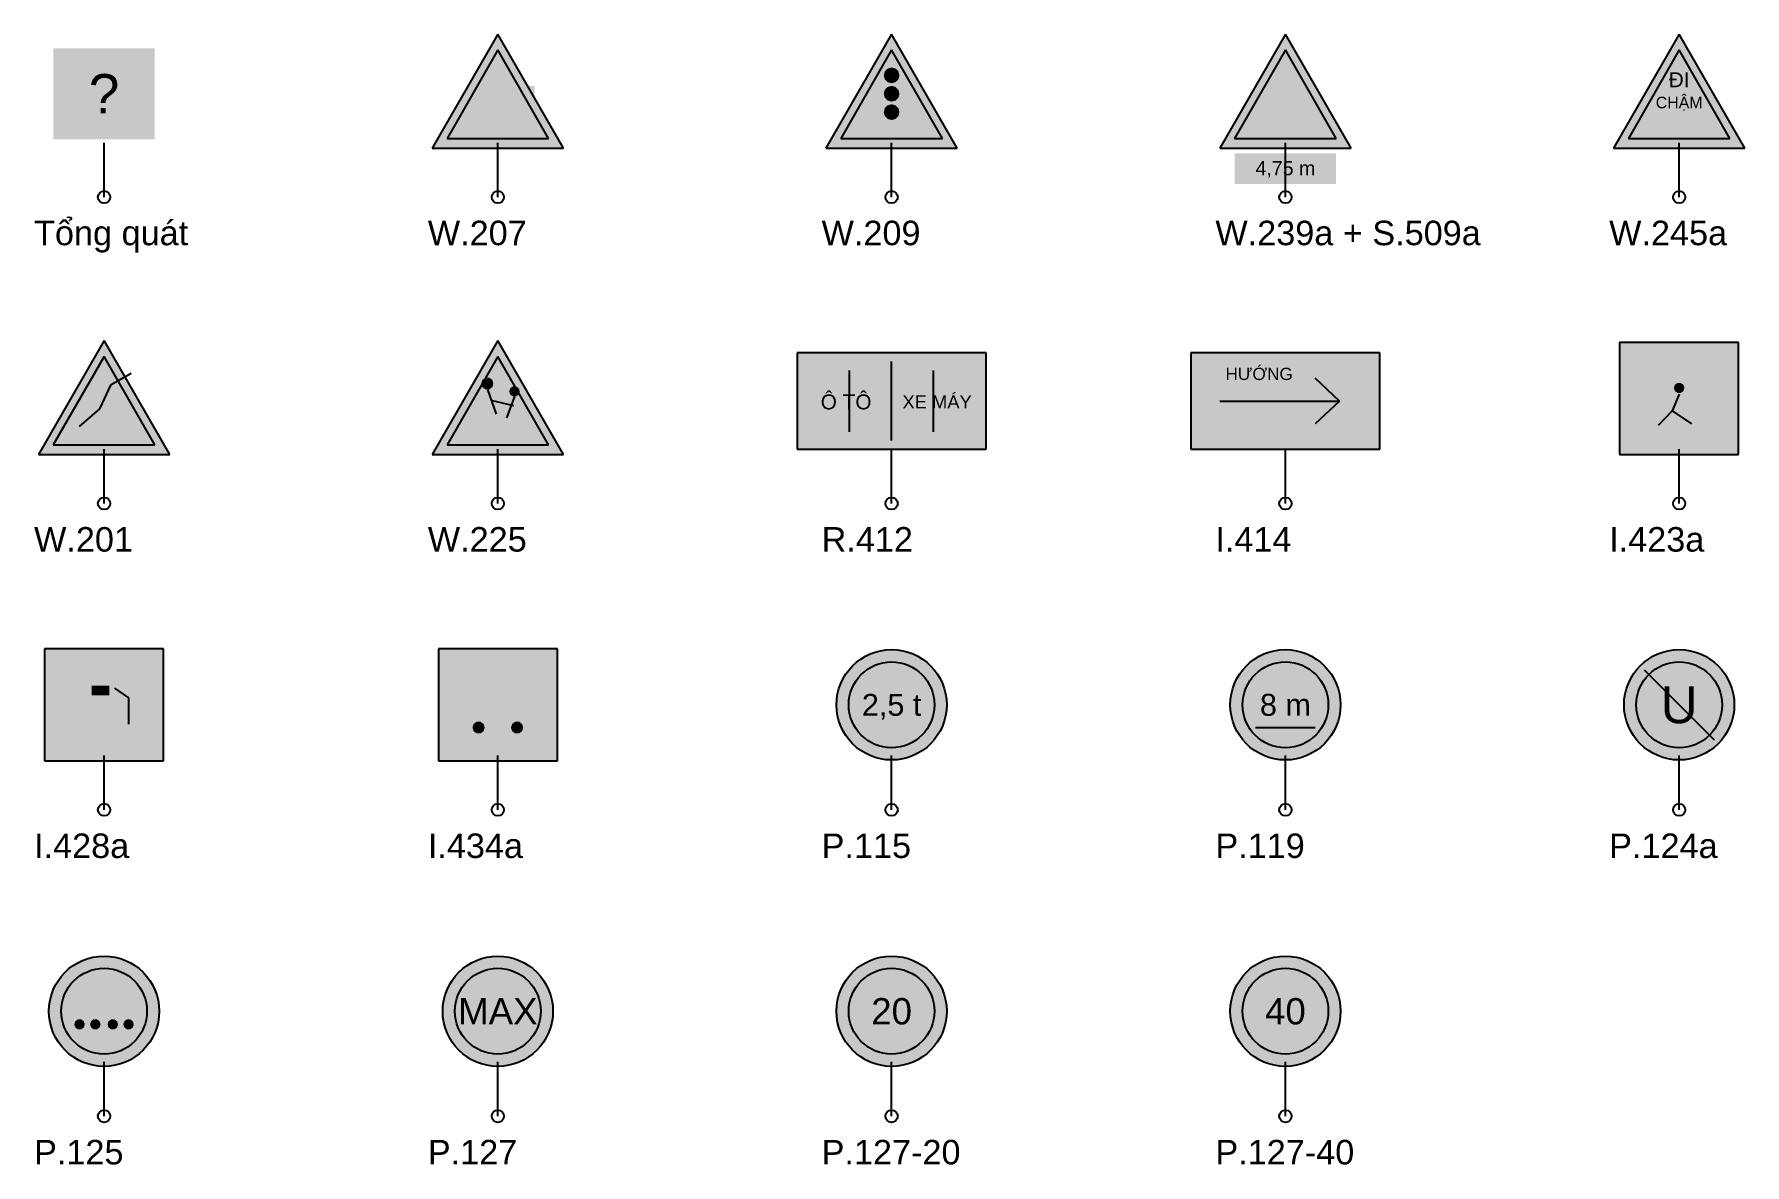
# Model space of a CAD drawing. Header units: millimetres. Extents: x -0.8 to 18.8, y -0.6 to 12.4.
import ezdxf
from ezdxf.enums import TextEntityAlignment as Align

# ---------------------------------------------------------------- set-up
doc = ezdxf.new("R2010")
doc.units = ezdxf.units.MM
doc.styles.get("Standard").update_dxf_attribs({"font": 'arial.ttf'})

# ---------------------------------------------------------------- blocks, each defined once
blk = doc.blocks.new('BHT_KH_BIEN_BAO_V044')
at = {"color": 7}
blk.add_line((0, 0), (0, 0.62), dxfattribs=at)
at = {"color": 0}
blk.add_circle((0, 0), 0.07, dxfattribs=at)
at = {"color": 8}
blk.add_solid([(-0.58, 0.66), (0.58, 0.66), (-0.58, 1.7), (0.58, 1.7)], dxfattribs=at)
at = {"color": 7}
blk.add_text('?', height=0.45, dxfattribs=at).set_placement((0, 1.18), align=Align.MIDDLE_CENTER)
blk = doc.blocks.new('BHT_KH_BB_W207_V044')
at = {"color": 1}
for p, q in [((0, 1.86), (-0.75, 0.56)), ((0.75, 0.56), (0, 1.86)), ((0, 1.68), (-0.58, 0.67)), ((0.58, 0.67), (0, 1.68)), ((-0.58, 0.67), (0.58, 0.67)), ((-0.75, 0.56), (0.75, 0.56))]:
    blk.add_line(p, q, dxfattribs=at)
at = {"color": 7}
blk.add_line((0, 0), (0, 0.62), dxfattribs=at)
at = {"color": 0}
blk.add_circle((0, 0), 0.07, dxfattribs=at)
at = {"color": 1}
blk.add_solid([(0, 1.86), (-0.75, 0.56), (0.75, 0.56)], dxfattribs=at)
at = {"color": 2}
blk.add_solid([(0, 1.68), (-0.58, 0.67), (0.58, 0.67)], dxfattribs=at)
at = {"color": 250}
for points in [[(-0.07, 0.82), (0.07, 0.82), (-0.07, 1.48), (0.07, 1.48)], [(0.04, 1.13), (0.42, 1.13), (0.04, 1.27), (0.42, 1.27)]]:
    blk.add_solid(points, dxfattribs=at)
blk = doc.blocks.new('BHT_KH_BB_W209_V044')
at = {"color": 1}
for p, q in [((0, 1.86), (-0.75, 0.56)), ((0.75, 0.56), (0, 1.86)), ((0, 1.68), (-0.58, 0.67)), ((0.58, 0.67), (0, 1.68)), ((-0.58, 0.67), (0.58, 0.67)), ((-0.75, 0.56), (0.75, 0.56))]:
    blk.add_line(p, q, dxfattribs=at)
at = {"color": 7}
blk.add_line((0, 0), (0, 0.62), dxfattribs=at)
at = {"color": 0}
blk.add_circle((0, 0), 0.07, dxfattribs=at)
at = {"color": 1}
for points in [[(0, 1.86), (-0.75, 0.56), (0.75, 0.56)], [(0, 1.39), (-0.078, 1.435), (-0.09, 1.39)], [(0, 1.39), (-0.09, 1.39), (-0.078, 1.345)], [(0, 1.39), (-0.045, 1.468), (-0.078, 1.435)], [(0, 1.39), (-0.078, 1.345), (-0.045, 1.312)], [(0, 1.39), (0, 1.48), (-0.045, 1.468)], [(0, 1.39), (-0.045, 1.312), (0, 1.3)], [(0, 1.39), (0.045, 1.468), (0, 1.48)], [(0, 1.39), (0.078, 1.435), (0.045, 1.468)], [(0, 1.39), (0.09, 1.39), (0.078, 1.435)], [(0, 1.39), (0, 1.3), (0.045, 1.312)], [(0, 1.39), (0.045, 1.312), (0.078, 1.345)], [(0, 1.39), (0.078, 1.345), (0.09, 1.39)]]:
    blk.add_solid(points, dxfattribs=at)
at = {"color": 2}
for points in [[(0, 1.68), (-0.58, 0.67), (0.58, 0.67)], [(0, 1.18), (-0.078, 1.225), (-0.09, 1.18)], [(0, 1.18), (-0.09, 1.18), (-0.078, 1.135)], [(0, 1.18), (-0.045, 1.258), (-0.078, 1.225)], [(0, 1.18), (-0.078, 1.135), (-0.045, 1.102)], [(0, 1.18), (0, 1.27), (-0.045, 1.258)], [(0, 1.18), (-0.045, 1.102), (0, 1.09)], [(0, 1.18), (0.045, 1.258), (0, 1.27)], [(0, 1.18), (0.078, 1.225), (0.045, 1.258)], [(0, 1.18), (0.09, 1.18), (0.078, 1.225)], [(0, 1.18), (0, 1.09), (0.045, 1.102)], [(0, 1.18), (0.045, 1.102), (0.078, 1.135)], [(0, 1.18), (0.078, 1.135), (0.09, 1.18)]]:
    blk.add_solid(points, dxfattribs=at)
at = {"color": 250}
blk.add_solid([(-0.18, 0.83), (0.18, 0.83), (-0.18, 1.52), (0.18, 1.52)], dxfattribs=at)
at = {"color": 3}
for points in [[(0, 0.97), (-0.078, 1.015), (-0.09, 0.97)], [(0, 0.97), (-0.045, 1.048), (-0.078, 1.015)], [(0, 0.97), (0, 1.06), (-0.045, 1.048)], [(0, 0.97), (0.045, 1.048), (0, 1.06)], [(0, 0.97), (0.078, 1.015), (0.045, 1.048)], [(0, 0.97), (0.09, 0.97), (0.078, 1.015)], [(0, 0.97), (-0.09, 0.97), (-0.078, 0.925)], [(0, 0.97), (-0.078, 0.925), (-0.045, 0.892)], [(0, 0.97), (-0.045, 0.892), (0, 0.88)], [(0, 0.97), (0, 0.88), (0.045, 0.892)], [(0, 0.97), (0.045, 0.892), (0.078, 0.925)], [(0, 0.97), (0.078, 0.925), (0.09, 0.97)]]:
    blk.add_solid(points, dxfattribs=at)
blk = doc.blocks.new('BHT_KH_BB_W239A_V044')
at = {"color": 1}
for p, q in [((0, 1.86), (-0.75, 0.56)), ((0.75, 0.56), (0, 1.86)), ((0, 1.68), (-0.58, 0.67)), ((0.58, 0.67), (0, 1.68)), ((-0.58, 0.67), (0.58, 0.67)), ((-0.75, 0.56), (0.75, 0.56))]:
    blk.add_line(p, q, dxfattribs=at)
at = {"color": 7}
blk.add_line((0, 0), (0, 0.62), dxfattribs=at)
at = {"color": 0}
blk.add_circle((0, 0), 0.07, dxfattribs=at)
at = {"color": 1}
blk.add_solid([(0, 1.86), (-0.75, 0.56), (0.75, 0.56)], dxfattribs=at)
at = {"color": 2}
blk.add_solid([(0, 1.68), (-0.58, 0.67), (0.58, 0.67)], dxfattribs=at)
at = {"color": 250}
for points in [[(-0.08, 1.53), (0.18, 1.53), (-0.02, 1.17), (0.08, 1.2)], [(-0.02, 1.23), (0.16, 1.23), (-0.2, 0.84), (-0.07, 1.16)]]:
    blk.add_solid(points, dxfattribs=at)
at = {"color": 5}
blk.add_solid([(-0.58, 0.15), (0.58, 0.15), (-0.58, 0.5), (0.58, 0.5)], dxfattribs=at)
at = {"color": 7}
blk.add_text('4,75 m', height=0.16, dxfattribs=at).set_placement((0, 0.33), align=Align.MIDDLE_CENTER)
blk = doc.blocks.new('BHT_KH_BB_W245A_V044')
at = {"color": 1}
for p, q in [((0, 1.86), (-0.75, 0.56)), ((0.75, 0.56), (0, 1.86)), ((0, 1.68), (-0.58, 0.67)), ((0.58, 0.67), (0, 1.68)), ((-0.58, 0.67), (0.58, 0.67)), ((-0.75, 0.56), (0.75, 0.56))]:
    blk.add_line(p, q, dxfattribs=at)
at = {"color": 7}
blk.add_line((0, 0), (0, 0.62), dxfattribs=at)
at = {"color": 0}
blk.add_circle((0, 0), 0.07, dxfattribs=at)
at = {"color": 1}
blk.add_solid([(0, 1.86), (-0.75, 0.56), (0.75, 0.56)], dxfattribs=at)
at = {"color": 2}
blk.add_solid([(0, 1.68), (-0.58, 0.67), (0.58, 0.67)], dxfattribs=at)
at = {"color": 250}
for s, height, p in [('ĐI', 0.17, (0, 1.34)), ('CHẬM', 0.13, (0, 1.08))]:
    blk.add_text(s, height=height, dxfattribs=at).set_placement(p, align=Align.MIDDLE_CENTER)
blk = doc.blocks.new('BHT_KH_BB_W201_V044')
at = {"color": 1}
for p, q in [((0, 1.86), (-0.75, 0.56)), ((0.75, 0.56), (0, 1.86)), ((0, 1.68), (-0.58, 0.67)), ((0.58, 0.67), (0, 1.68)), ((-0.58, 0.67), (0.58, 0.67)), ((-0.75, 0.56), (0.75, 0.56))]:
    blk.add_line(p, q, dxfattribs=at)
at = {"color": 250}
for p, q in [((0.08, 1.36), (0.31, 1.49)), ((-0.05, 1.08), (0.08, 1.36)), ((-0.28, 0.88), (-0.05, 1.08))]:
    blk.add_line(p, q, dxfattribs=at)
at = {"color": 7}
blk.add_line((0, 0), (0, 0.62), dxfattribs=at)
at = {"color": 0}
blk.add_circle((0, 0), 0.07, dxfattribs=at)
at = {"color": 1}
blk.add_solid([(0, 1.86), (-0.75, 0.56), (0.75, 0.56)], dxfattribs=at)
at = {"color": 2}
blk.add_solid([(0, 1.68), (-0.58, 0.67), (0.58, 0.67)], dxfattribs=at)
blk = doc.blocks.new('BHT_KH_BB_W225_V044')
at = {"color": 1}
for p, q in [((0, 1.86), (-0.75, 0.56)), ((0.75, 0.56), (0, 1.86)), ((0, 1.68), (-0.58, 0.67)), ((0.58, 0.67), (0, 1.68)), ((-0.58, 0.67), (0.58, 0.67)), ((-0.75, 0.56), (0.75, 0.56))]:
    blk.add_line(p, q, dxfattribs=at)
at = {"color": 250}
for p, q in [((-0.12, 1.3), (-0.02, 1.02)), ((-0.08, 1.18), (0.18, 1.12)), ((0.19, 1.22), (0.1, 0.98))]:
    blk.add_line(p, q, dxfattribs=at)
at = {"color": 7}
blk.add_line((0, 0), (0, 0.62), dxfattribs=at)
at = {"color": 0}
blk.add_circle((0, 0), 0.07, dxfattribs=at)
at = {"color": 1}
blk.add_solid([(0, 1.86), (-0.75, 0.56), (0.75, 0.56)], dxfattribs=at)
at = {"color": 2}
blk.add_solid([(0, 1.68), (-0.58, 0.67), (0.58, 0.67)], dxfattribs=at)
at = {"color": 250}
for points in [[(-0.12, 1.37), (-0.177, 1.411), (-0.19, 1.37)], [(-0.12, 1.37), (-0.19, 1.37), (-0.177, 1.329)], [(-0.12, 1.37), (-0.142, 1.437), (-0.177, 1.411)], [(-0.12, 1.37), (-0.177, 1.329), (-0.142, 1.303)], [(-0.12, 1.37), (-0.098, 1.437), (-0.142, 1.437)], [(-0.12, 1.37), (-0.142, 1.303), (-0.098, 1.303)], [(-0.12, 1.37), (-0.063, 1.411), (-0.098, 1.437)], [(-0.12, 1.37), (-0.05, 1.37), (-0.063, 1.411)], [(-0.12, 1.37), (-0.098, 1.303), (-0.063, 1.329)], [(-0.12, 1.37), (-0.063, 1.329), (-0.05, 1.37)], [(0.19, 1.28), (0.141, 1.315), (0.13, 1.28)], [(0.19, 1.28), (0.13, 1.28), (0.141, 1.245)], [(0.19, 1.28), (0.171, 1.337), (0.141, 1.315)], [(0.19, 1.28), (0.141, 1.245), (0.171, 1.223)], [(0.19, 1.28), (0.209, 1.337), (0.171, 1.337)], [(0.19, 1.28), (0.171, 1.223), (0.209, 1.223)], [(0.19, 1.28), (0.239, 1.315), (0.209, 1.337)], [(0.19, 1.28), (0.25, 1.28), (0.239, 1.315)], [(0.19, 1.28), (0.209, 1.223), (0.239, 1.245)], [(0.19, 1.28), (0.239, 1.245), (0.25, 1.28)]]:
    blk.add_solid(points, dxfattribs=at)
blk = doc.blocks.new('BHT_KH_BB_R412_V044')
at = {"color": 7}
for p, q in [((1.08, 1.72), (-1.08, 1.72)), ((-1.08, 1.72), (-1.08, 0.62)), ((0, 0.72), (0, 1.62)), ((1.08, 0.62), (1.08, 1.72)), ((-0.48, 0.82), (-0.48, 1.52)), ((0.48, 0.82), (0.48, 1.52)), ((-1.08, 0.62), (1.08, 0.62)), ((0, 0), (0, 0.62))]:
    blk.add_line(p, q, dxfattribs=at)
at = {"color": 0}
blk.add_circle((0, 0), 0.07, dxfattribs=at)
at = {"color": 5}
blk.add_solid([(-1.08, 0.62), (1.08, 0.62), (-1.08, 1.72), (1.08, 1.72)], dxfattribs=at)
at = {"color": 7}
for s, height, p in [('Ô TÔ', 0.17, (-0.52, 1.16)), ('XE MÁY', 0.15, (0.52, 1.16))]:
    blk.add_text(s, height=height, dxfattribs=at).set_placement(p, align=Align.MIDDLE_CENTER)
blk = doc.blocks.new('BHT_KH_BB_I414_V044')
at = {"color": 7}
for p, q in [((1.08, 1.72), (-1.08, 1.72)), ((-1.08, 1.72), (-1.08, 0.62)), ((1.08, 0.62), (1.08, 1.72)), ((0.62, 1.17), (0.34, 1.43)), ((-0.75, 1.17), (0.62, 1.17)), ((0.62, 1.17), (0.34, 0.91)), ((-1.08, 0.62), (1.08, 0.62)), ((0, 0), (0, 0.62))]:
    blk.add_line(p, q, dxfattribs=at)
at = {"color": 0}
blk.add_circle((0, 0), 0.07, dxfattribs=at)
at = {"color": 5}
blk.add_solid([(-1.08, 0.62), (1.08, 0.62), (-1.08, 1.72), (1.08, 1.72)], dxfattribs=at)
at = {"color": 7}
blk.add_text('HƯỚNG', height=0.14, dxfattribs=at).set_placement((-0.3, 1.48), align=Align.MIDDLE_CENTER)
blk = doc.blocks.new('BHT_KH_BB_I423A_V044')
at = {"color": 5}
for p, q in [((0.68, 1.84), (-0.68, 1.84)), ((-0.68, 1.84), (-0.68, 0.56)), ((0.68, 0.56), (0.68, 1.84)), ((-0.68, 0.56), (0.68, 0.56))]:
    blk.add_line(p, q, dxfattribs=at)
at = {"color": 250}
for p, q in [((0, 1.25), (-0.08, 1.06)), ((-0.08, 1.06), (-0.24, 0.89)), ((-0.08, 1.06), (0.14, 0.91))]:
    blk.add_line(p, q, dxfattribs=at)
at = {"color": 7}
blk.add_line((0, 0), (0, 0.62), dxfattribs=at)
at = {"color": 0}
blk.add_circle((0, 0), 0.07, dxfattribs=at)
at = {"color": 5}
blk.add_solid([(-0.68, 0.56), (0.68, 0.56), (-0.68, 1.84), (0.68, 1.84)], dxfattribs=at)
at = {"color": 7}
for points in [[(-0.51, 0.72), (0.51, 0.72), (-0.51, 1.68), (0.51, 1.68)], [(0, 1.58), (-0.4, 0.8), (0.4, 0.8)]]:
    blk.add_solid(points, dxfattribs=at)
at = {"color": 250}
for points in [[(0, 1.32), (-0.019, 1.377), (-0.049, 1.355)], [(0, 1.32), (0.019, 1.377), (-0.019, 1.377)], [(0, 1.32), (0.049, 1.355), (0.019, 1.377)], [(0, 1.32), (-0.049, 1.355), (-0.06, 1.32)], [(0, 1.32), (-0.06, 1.32), (-0.049, 1.285)], [(0, 1.32), (-0.049, 1.285), (-0.019, 1.263)], [(0, 1.32), (-0.019, 1.263), (0.019, 1.263)], [(0, 1.32), (0.06, 1.32), (0.049, 1.355)], [(0, 1.32), (0.019, 1.263), (0.049, 1.285)], [(0, 1.32), (0.049, 1.285), (0.06, 1.32)]]:
    blk.add_solid(points, dxfattribs=at)
blk = doc.blocks.new('BHT_KH_BB_I428A_V044')
at = {"color": 5}
for p, q in [((0.68, 1.84), (-0.68, 1.84)), ((-0.68, 1.84), (-0.68, 0.56)), ((0.68, 0.56), (0.68, 1.84)), ((-0.68, 0.56), (0.68, 0.56))]:
    blk.add_line(p, q, dxfattribs=at)
at = {"color": 250}
for p, q in [((0.12, 1.39), (0.28, 1.28)), ((0.28, 1.28), (0.28, 0.98))]:
    blk.add_line(p, q, dxfattribs=at)
at = {"color": 7}
blk.add_line((0, 0), (0, 0.62), dxfattribs=at)
at = {"color": 0}
blk.add_circle((0, 0), 0.07, dxfattribs=at)
at = {"color": 5}
blk.add_solid([(-0.68, 0.56), (0.68, 0.56), (-0.68, 1.84), (0.68, 1.84)], dxfattribs=at)
at = {"color": 7}
for points in [[(-0.51, 0.72), (0.51, 0.72), (-0.51, 1.68), (0.51, 1.68)], [(-0.14, 1.31), (0.06, 1.31), (-0.14, 1.42), (0.06, 1.42)]]:
    blk.add_solid(points, dxfattribs=at)
at = {"color": 250}
blk.add_solid([(-0.2, 0.88), (0.12, 0.88), (-0.2, 1.48), (0.12, 1.48)], dxfattribs=at)
blk = doc.blocks.new('BHT_KH_BB_I434A_V044')
at = {"color": 5}
for p, q in [((0.68, 1.84), (-0.68, 1.84)), ((-0.68, 1.84), (-0.68, 0.56)), ((0.68, 0.56), (0.68, 1.84)), ((-0.68, 0.56), (0.68, 0.56))]:
    blk.add_line(p, q, dxfattribs=at)
at = {"color": 7}
blk.add_line((0, 0), (0, 0.62), dxfattribs=at)
at = {"color": 0}
blk.add_circle((0, 0), 0.07, dxfattribs=at)
at = {"color": 5}
blk.add_solid([(-0.68, 0.56), (0.68, 0.56), (-0.68, 1.84), (0.68, 1.84)], dxfattribs=at)
at = {"color": 7}
for points in [[(-0.51, 0.72), (0.51, 0.72), (-0.51, 1.68), (0.51, 1.68)], [(-0.27, 1.23), (0.27, 1.23), (-0.27, 1.36), (0.27, 1.36)]]:
    blk.add_solid(points, dxfattribs=at)
at = {"color": 250}
for points in [[(-0.35, 0.97), (0.35, 0.97), (-0.35, 1.43), (0.35, 1.43)], [(-0.22, 0.94), (-0.277, 0.981), (-0.29, 0.94)], [(-0.22, 0.94), (-0.242, 1.007), (-0.277, 0.981)], [(-0.22, 0.94), (-0.198, 1.007), (-0.242, 1.007)], [(-0.22, 0.94), (-0.163, 0.981), (-0.198, 1.007)], [(-0.22, 0.94), (-0.15, 0.94), (-0.163, 0.981)], [(0.22, 0.94), (0.163, 0.981), (0.15, 0.94)], [(0.22, 0.94), (0.198, 1.007), (0.163, 0.981)], [(0.22, 0.94), (0.242, 1.007), (0.198, 1.007)], [(0.22, 0.94), (0.277, 0.981), (0.242, 1.007)], [(0.22, 0.94), (0.29, 0.94), (0.277, 0.981)], [(-0.22, 0.94), (-0.29, 0.94), (-0.277, 0.899)], [(-0.22, 0.94), (-0.277, 0.899), (-0.242, 0.873)], [(-0.22, 0.94), (-0.242, 0.873), (-0.198, 0.873)], [(-0.22, 0.94), (-0.198, 0.873), (-0.163, 0.899)], [(-0.22, 0.94), (-0.163, 0.899), (-0.15, 0.94)], [(0.22, 0.94), (0.15, 0.94), (0.163, 0.899)], [(0.22, 0.94), (0.163, 0.899), (0.198, 0.873)], [(0.22, 0.94), (0.198, 0.873), (0.242, 0.873)], [(0.22, 0.94), (0.242, 0.873), (0.277, 0.899)], [(0.22, 0.94), (0.277, 0.899), (0.29, 0.94)]]:
    blk.add_solid(points, dxfattribs=at)
blk = doc.blocks.new('BHT_KH_BB_P115_V044')
at = {"color": 7}
blk.add_line((0, 0), (0, 0.62), dxfattribs=at)
at = {"color": 0}
for centre, radius in [((0, 1.2), 0.63), ((0, 1.2), 0.49), ((0, 0), 0.07)]:
    blk.add_circle(centre, radius, dxfattribs=at)
at = {"color": 1}
for points in [[(0, 1.2), (-0.163, 1.809), (-0.315, 1.746)], [(0, 1.2), (0, 1.83), (-0.163, 1.809)], [(0, 1.2), (0.163, 1.809), (0, 1.83)], [(0, 1.2), (0.315, 1.746), (0.163, 1.809)], [(0, 1.2), (-0.445, 1.645), (-0.546, 1.515)], [(0, 1.2), (-0.315, 1.746), (-0.445, 1.645)], [(0, 1.2), (0.445, 1.645), (0.315, 1.746)], [(0, 1.2), (0.546, 1.515), (0.445, 1.645)], [(0, 1.2), (-0.546, 1.515), (-0.609, 1.363)], [(0, 1.2), (0.609, 1.363), (0.546, 1.515)], [(0, 1.2), (-0.609, 1.363), (-0.63, 1.2)], [(0, 1.2), (-0.63, 1.2), (-0.609, 1.037)], [(0, 1.2), (-0.609, 1.037), (-0.546, 0.885)], [(0, 1.2), (-0.546, 0.885), (-0.445, 0.755)], [(0, 1.2), (-0.445, 0.755), (-0.315, 0.654)], [(0, 1.2), (-0.315, 0.654), (-0.163, 0.591)], [(0, 1.2), (-0.163, 0.591), (0, 0.57)], [(0, 1.2), (0.63, 1.2), (0.609, 1.363)], [(0, 1.2), (0, 0.57), (0.163, 0.591)], [(0, 1.2), (0.163, 0.591), (0.315, 0.654)], [(0, 1.2), (0.315, 0.654), (0.445, 0.755)], [(0, 1.2), (0.445, 0.755), (0.546, 0.885)], [(0, 1.2), (0.546, 0.885), (0.609, 1.037)], [(0, 1.2), (0.609, 1.037), (0.63, 1.2)]]:
    blk.add_solid(points, dxfattribs=at)
at = {"color": 7}
for points in [[(0, 1.2), (-0.245, 1.624), (-0.346, 1.546)], [(0, 1.2), (-0.127, 1.673), (-0.245, 1.624)], [(0, 1.2), (0, 1.69), (-0.127, 1.673)], [(0, 1.2), (0.127, 1.673), (0, 1.69)], [(0, 1.2), (0.245, 1.624), (0.127, 1.673)], [(0, 1.2), (0.346, 1.546), (0.245, 1.624)], [(0, 1.2), (-0.424, 1.445), (-0.473, 1.327)], [(0, 1.2), (-0.346, 1.546), (-0.424, 1.445)], [(0, 1.2), (0.424, 1.445), (0.346, 1.546)], [(0, 1.2), (0.473, 1.327), (0.424, 1.445)], [(0, 1.2), (-0.473, 1.327), (-0.49, 1.2)], [(0, 1.2), (-0.49, 1.2), (-0.473, 1.073)], [(0, 1.2), (-0.473, 1.073), (-0.424, 0.955)], [(0, 1.2), (-0.424, 0.955), (-0.346, 0.854)], [(0, 1.2), (-0.346, 0.854), (-0.245, 0.776)], [(0, 1.2), (-0.245, 0.776), (-0.127, 0.727)], [(0, 1.2), (-0.127, 0.727), (0, 0.71)], [(0, 1.2), (0.49, 1.2), (0.473, 1.327)], [(0, 1.2), (0, 0.71), (0.127, 0.727)], [(0, 1.2), (0.127, 0.727), (0.245, 0.776)], [(0, 1.2), (0.245, 0.776), (0.346, 0.854)], [(0, 1.2), (0.346, 0.854), (0.424, 0.955)], [(0, 1.2), (0.424, 0.955), (0.473, 1.073)], [(0, 1.2), (0.473, 1.073), (0.49, 1.2)]]:
    blk.add_solid(points, dxfattribs=at)
at = {"color": 250}
blk.add_text('2,5 t', height=0.25, dxfattribs=at).set_placement((0, 1.2), align=Align.MIDDLE_CENTER)
blk = doc.blocks.new('BHT_KH_BB_P119_V044')
at = {"color": 250}
blk.add_line((-0.34, 0.94), (0.34, 0.94), dxfattribs=at)
at = {"color": 7}
blk.add_line((0, 0), (0, 0.62), dxfattribs=at)
at = {"color": 0}
for centre, radius in [((0, 1.2), 0.63), ((0, 1.2), 0.49), ((0, 0), 0.07)]:
    blk.add_circle(centre, radius, dxfattribs=at)
at = {"color": 1}
for points in [[(0, 1.2), (-0.163, 1.809), (-0.315, 1.746)], [(0, 1.2), (0, 1.83), (-0.163, 1.809)], [(0, 1.2), (0.163, 1.809), (0, 1.83)], [(0, 1.2), (0.315, 1.746), (0.163, 1.809)], [(0, 1.2), (-0.445, 1.645), (-0.546, 1.515)], [(0, 1.2), (-0.315, 1.746), (-0.445, 1.645)], [(0, 1.2), (0.445, 1.645), (0.315, 1.746)], [(0, 1.2), (0.546, 1.515), (0.445, 1.645)], [(0, 1.2), (-0.546, 1.515), (-0.609, 1.363)], [(0, 1.2), (0.609, 1.363), (0.546, 1.515)], [(0, 1.2), (-0.609, 1.363), (-0.63, 1.2)], [(0, 1.2), (-0.63, 1.2), (-0.609, 1.037)], [(0, 1.2), (-0.609, 1.037), (-0.546, 0.885)], [(0, 1.2), (-0.546, 0.885), (-0.445, 0.755)], [(0, 1.2), (-0.445, 0.755), (-0.315, 0.654)], [(0, 1.2), (-0.315, 0.654), (-0.163, 0.591)], [(0, 1.2), (-0.163, 0.591), (0, 0.57)], [(0, 1.2), (0.63, 1.2), (0.609, 1.363)], [(0, 1.2), (0, 0.57), (0.163, 0.591)], [(0, 1.2), (0.163, 0.591), (0.315, 0.654)], [(0, 1.2), (0.315, 0.654), (0.445, 0.755)], [(0, 1.2), (0.445, 0.755), (0.546, 0.885)], [(0, 1.2), (0.546, 0.885), (0.609, 1.037)], [(0, 1.2), (0.609, 1.037), (0.63, 1.2)]]:
    blk.add_solid(points, dxfattribs=at)
at = {"color": 7}
for points in [[(0, 1.2), (-0.245, 1.624), (-0.346, 1.546)], [(0, 1.2), (-0.127, 1.673), (-0.245, 1.624)], [(0, 1.2), (0, 1.69), (-0.127, 1.673)], [(0, 1.2), (0.127, 1.673), (0, 1.69)], [(0, 1.2), (0.245, 1.624), (0.127, 1.673)], [(0, 1.2), (0.346, 1.546), (0.245, 1.624)], [(0, 1.2), (-0.424, 1.445), (-0.473, 1.327)], [(0, 1.2), (-0.346, 1.546), (-0.424, 1.445)], [(0, 1.2), (0.424, 1.445), (0.346, 1.546)], [(0, 1.2), (0.473, 1.327), (0.424, 1.445)], [(0, 1.2), (-0.473, 1.327), (-0.49, 1.2)], [(0, 1.2), (-0.49, 1.2), (-0.473, 1.073)], [(0, 1.2), (-0.473, 1.073), (-0.424, 0.955)], [(0, 1.2), (-0.424, 0.955), (-0.346, 0.854)], [(0, 1.2), (-0.346, 0.854), (-0.245, 0.776)], [(0, 1.2), (-0.245, 0.776), (-0.127, 0.727)], [(0, 1.2), (-0.127, 0.727), (0, 0.71)], [(0, 1.2), (0.49, 1.2), (0.473, 1.327)], [(0, 1.2), (0, 0.71), (0.127, 0.727)], [(0, 1.2), (0.127, 0.727), (0.245, 0.776)], [(0, 1.2), (0.245, 0.776), (0.346, 0.854)], [(0, 1.2), (0.346, 0.854), (0.424, 0.955)], [(0, 1.2), (0.424, 0.955), (0.473, 1.073)], [(0, 1.2), (0.473, 1.073), (0.49, 1.2)]]:
    blk.add_solid(points, dxfattribs=at)
at = {"color": 250}
blk.add_text('8 m', height=0.25, dxfattribs=at).set_placement((0, 1.2), align=Align.MIDDLE_CENTER)
blk = doc.blocks.new('BHT_KH_BB_P124A_V044')
at = {"color": 1}
blk.add_line((-0.4, 1.6), (0.4, 0.8), dxfattribs=at)
at = {"color": 7}
blk.add_line((0, 0), (0, 0.62), dxfattribs=at)
at = {"color": 0}
for centre, radius in [((0, 1.2), 0.63), ((0, 1.2), 0.49), ((0, 0), 0.07)]:
    blk.add_circle(centre, radius, dxfattribs=at)
at = {"color": 1}
for points in [[(0, 1.2), (-0.163, 1.809), (-0.315, 1.746)], [(0, 1.2), (0, 1.83), (-0.163, 1.809)], [(0, 1.2), (0.163, 1.809), (0, 1.83)], [(0, 1.2), (0.315, 1.746), (0.163, 1.809)], [(0, 1.2), (-0.445, 1.645), (-0.546, 1.515)], [(0, 1.2), (-0.315, 1.746), (-0.445, 1.645)], [(0, 1.2), (0.445, 1.645), (0.315, 1.746)], [(0, 1.2), (0.546, 1.515), (0.445, 1.645)], [(0, 1.2), (-0.546, 1.515), (-0.609, 1.363)], [(0, 1.2), (0.609, 1.363), (0.546, 1.515)], [(0, 1.2), (-0.609, 1.363), (-0.63, 1.2)], [(0, 1.2), (-0.63, 1.2), (-0.609, 1.037)], [(0, 1.2), (-0.609, 1.037), (-0.546, 0.885)], [(0, 1.2), (-0.546, 0.885), (-0.445, 0.755)], [(0, 1.2), (-0.445, 0.755), (-0.315, 0.654)], [(0, 1.2), (-0.315, 0.654), (-0.163, 0.591)], [(0, 1.2), (-0.163, 0.591), (0, 0.57)], [(0, 1.2), (0.63, 1.2), (0.609, 1.363)], [(0, 1.2), (0, 0.57), (0.163, 0.591)], [(0, 1.2), (0.163, 0.591), (0.315, 0.654)], [(0, 1.2), (0.315, 0.654), (0.445, 0.755)], [(0, 1.2), (0.445, 0.755), (0.546, 0.885)], [(0, 1.2), (0.546, 0.885), (0.609, 1.037)], [(0, 1.2), (0.609, 1.037), (0.63, 1.2)]]:
    blk.add_solid(points, dxfattribs=at)
at = {"color": 7}
for points in [[(0, 1.2), (-0.245, 1.624), (-0.346, 1.546)], [(0, 1.2), (-0.127, 1.673), (-0.245, 1.624)], [(0, 1.2), (0, 1.69), (-0.127, 1.673)], [(0, 1.2), (0.127, 1.673), (0, 1.69)], [(0, 1.2), (0.245, 1.624), (0.127, 1.673)], [(0, 1.2), (0.346, 1.546), (0.245, 1.624)], [(0, 1.2), (-0.424, 1.445), (-0.473, 1.327)], [(0, 1.2), (-0.346, 1.546), (-0.424, 1.445)], [(0, 1.2), (0.424, 1.445), (0.346, 1.546)], [(0, 1.2), (0.473, 1.327), (0.424, 1.445)], [(0, 1.2), (-0.473, 1.327), (-0.49, 1.2)], [(0, 1.2), (-0.49, 1.2), (-0.473, 1.073)], [(0, 1.2), (-0.473, 1.073), (-0.424, 0.955)], [(0, 1.2), (-0.424, 0.955), (-0.346, 0.854)], [(0, 1.2), (-0.346, 0.854), (-0.245, 0.776)], [(0, 1.2), (-0.245, 0.776), (-0.127, 0.727)], [(0, 1.2), (-0.127, 0.727), (0, 0.71)], [(0, 1.2), (0.49, 1.2), (0.473, 1.327)], [(0, 1.2), (0, 0.71), (0.127, 0.727)], [(0, 1.2), (0.127, 0.727), (0.245, 0.776)], [(0, 1.2), (0.245, 0.776), (0.346, 0.854)], [(0, 1.2), (0.346, 0.854), (0.424, 0.955)], [(0, 1.2), (0.424, 0.955), (0.473, 1.073)], [(0, 1.2), (0.473, 1.073), (0.49, 1.2)]]:
    blk.add_solid(points, dxfattribs=at)
at = {"color": 250}
blk.add_text('U', height=0.42, dxfattribs=at).set_placement((0, 1.2), align=Align.MIDDLE_CENTER)
blk = doc.blocks.new('BHT_KH_BB_P125_V044')
at = {"color": 7}
blk.add_line((0, 0), (0, 0.62), dxfattribs=at)
at = {"color": 0}
for centre, radius in [((0, 1.2), 0.63), ((0, 1.2), 0.49), ((0, 0), 0.07)]:
    blk.add_circle(centre, radius, dxfattribs=at)
at = {"color": 1}
for points in [[(0, 1.2), (-0.163, 1.809), (-0.315, 1.746)], [(0, 1.2), (0, 1.83), (-0.163, 1.809)], [(0, 1.2), (0.163, 1.809), (0, 1.83)], [(0, 1.2), (0.315, 1.746), (0.163, 1.809)], [(0, 1.2), (-0.445, 1.645), (-0.546, 1.515)], [(0, 1.2), (-0.315, 1.746), (-0.445, 1.645)], [(0, 1.2), (0.445, 1.645), (0.315, 1.746)], [(0, 1.2), (0.546, 1.515), (0.445, 1.645)], [(0, 1.2), (-0.546, 1.515), (-0.609, 1.363)], [(0, 1.2), (0.609, 1.363), (0.546, 1.515)], [(0, 1.2), (-0.609, 1.363), (-0.63, 1.2)], [(0, 1.2), (-0.63, 1.2), (-0.609, 1.037)], [(0, 1.2), (-0.609, 1.037), (-0.546, 0.885)], [(0, 1.2), (-0.546, 0.885), (-0.445, 0.755)], [(0, 1.2), (-0.445, 0.755), (-0.315, 0.654)], [(0, 1.2), (-0.315, 0.654), (-0.163, 0.591)], [(0, 1.2), (-0.163, 0.591), (0, 0.57)], [(0, 1.2), (0.63, 1.2), (0.609, 1.363)], [(0, 1.2), (0, 0.57), (0.163, 0.591)], [(0, 1.2), (0.163, 0.591), (0.315, 0.654)], [(0, 1.2), (0.315, 0.654), (0.445, 0.755)], [(0, 1.2), (0.445, 0.755), (0.546, 0.885)], [(0, 1.2), (0.546, 0.885), (0.609, 1.037)], [(0, 1.2), (0.609, 1.037), (0.63, 1.2)], [(0.04, 1.08), (0.36, 1.08), (0.04, 1.3), (0.36, 1.3)], [(0.1, 1.05), (0.051, 1.085), (0.04, 1.05)], [(0.1, 1.05), (0.04, 1.05), (0.051, 1.015)], [(0.1, 1.05), (0.081, 1.107), (0.051, 1.085)], [(0.1, 1.05), (0.051, 1.015), (0.081, 0.993)], [(0.1, 1.05), (0.119, 1.107), (0.081, 1.107)], [(0.1, 1.05), (0.081, 0.993), (0.119, 0.993)], [(0.1, 1.05), (0.149, 1.085), (0.119, 1.107)], [(0.1, 1.05), (0.16, 1.05), (0.149, 1.085)], [(0.1, 1.05), (0.119, 0.993), (0.149, 1.015)], [(0.1, 1.05), (0.149, 1.015), (0.16, 1.05)], [(0.28, 1.05), (0.231, 1.085), (0.22, 1.05)], [(0.28, 1.05), (0.22, 1.05), (0.231, 1.015)], [(0.28, 1.05), (0.261, 1.107), (0.231, 1.085)], [(0.28, 1.05), (0.231, 1.015), (0.261, 0.993)], [(0.28, 1.05), (0.299, 1.107), (0.261, 1.107)], [(0.28, 1.05), (0.261, 0.993), (0.299, 0.993)], [(0.28, 1.05), (0.329, 1.085), (0.299, 1.107)], [(0.28, 1.05), (0.34, 1.05), (0.329, 1.085)], [(0.28, 1.05), (0.299, 0.993), (0.329, 1.015)], [(0.28, 1.05), (0.329, 1.015), (0.34, 1.05)]]:
    blk.add_solid(points, dxfattribs=at)
at = {"color": 7}
for points in [[(0, 1.2), (-0.245, 1.624), (-0.346, 1.546)], [(0, 1.2), (-0.127, 1.673), (-0.245, 1.624)], [(0, 1.2), (0, 1.69), (-0.127, 1.673)], [(0, 1.2), (0.127, 1.673), (0, 1.69)], [(0, 1.2), (0.245, 1.624), (0.127, 1.673)], [(0, 1.2), (0.346, 1.546), (0.245, 1.624)], [(0, 1.2), (-0.424, 1.445), (-0.473, 1.327)], [(0, 1.2), (-0.346, 1.546), (-0.424, 1.445)], [(0, 1.2), (0.424, 1.445), (0.346, 1.546)], [(0, 1.2), (0.473, 1.327), (0.424, 1.445)], [(0, 1.2), (-0.473, 1.327), (-0.49, 1.2)], [(0, 1.2), (-0.49, 1.2), (-0.473, 1.073)], [(0, 1.2), (-0.473, 1.073), (-0.424, 0.955)], [(0, 1.2), (-0.424, 0.955), (-0.346, 0.854)], [(0, 1.2), (-0.346, 0.854), (-0.245, 0.776)], [(0, 1.2), (-0.245, 0.776), (-0.127, 0.727)], [(0, 1.2), (-0.127, 0.727), (0, 0.71)], [(0, 1.2), (0.49, 1.2), (0.473, 1.327)], [(0, 1.2), (0, 0.71), (0.127, 0.727)], [(0, 1.2), (0.127, 0.727), (0.245, 0.776)], [(0, 1.2), (0.245, 0.776), (0.346, 0.854)], [(0, 1.2), (0.346, 0.854), (0.424, 0.955)], [(0, 1.2), (0.424, 0.955), (0.473, 1.073)], [(0, 1.2), (0.473, 1.073), (0.49, 1.2)]]:
    blk.add_solid(points, dxfattribs=at)
at = {"color": 250}
for points in [[(-0.36, 1.08), (-0.04, 1.08), (-0.36, 1.3), (-0.04, 1.3)], [(-0.28, 1.05), (-0.329, 1.085), (-0.34, 1.05)], [(-0.28, 1.05), (-0.34, 1.05), (-0.329, 1.015)], [(-0.28, 1.05), (-0.299, 1.107), (-0.329, 1.085)], [(-0.28, 1.05), (-0.329, 1.015), (-0.299, 0.993)], [(-0.28, 1.05), (-0.261, 1.107), (-0.299, 1.107)], [(-0.28, 1.05), (-0.299, 0.993), (-0.261, 0.993)], [(-0.28, 1.05), (-0.231, 1.085), (-0.261, 1.107)], [(-0.28, 1.05), (-0.22, 1.05), (-0.231, 1.085)], [(-0.28, 1.05), (-0.261, 0.993), (-0.231, 1.015)], [(-0.28, 1.05), (-0.231, 1.015), (-0.22, 1.05)], [(-0.1, 1.05), (-0.149, 1.085), (-0.16, 1.05)], [(-0.1, 1.05), (-0.16, 1.05), (-0.149, 1.015)], [(-0.1, 1.05), (-0.119, 1.107), (-0.149, 1.085)], [(-0.1, 1.05), (-0.149, 1.015), (-0.119, 0.993)], [(-0.1, 1.05), (-0.081, 1.107), (-0.119, 1.107)], [(-0.1, 1.05), (-0.119, 0.993), (-0.081, 0.993)], [(-0.1, 1.05), (-0.051, 1.085), (-0.081, 1.107)], [(-0.1, 1.05), (-0.04, 1.05), (-0.051, 1.085)], [(-0.1, 1.05), (-0.081, 0.993), (-0.051, 1.015)], [(-0.1, 1.05), (-0.051, 1.015), (-0.04, 1.05)]]:
    blk.add_solid(points, dxfattribs=at)
blk = doc.blocks.new('BHT_KH_BB_P127_V044')
at = {"color": 7}
blk.add_line((0, 0), (0, 0.62), dxfattribs=at)
at = {"color": 0}
for centre, radius in [((0, 1.2), 0.63), ((0, 1.2), 0.49), ((0, 0), 0.07)]:
    blk.add_circle(centre, radius, dxfattribs=at)
at = {"color": 1}
for points in [[(0, 1.2), (-0.163, 1.809), (-0.315, 1.746)], [(0, 1.2), (0, 1.83), (-0.163, 1.809)], [(0, 1.2), (0.163, 1.809), (0, 1.83)], [(0, 1.2), (0.315, 1.746), (0.163, 1.809)], [(0, 1.2), (-0.445, 1.645), (-0.546, 1.515)], [(0, 1.2), (-0.315, 1.746), (-0.445, 1.645)], [(0, 1.2), (0.445, 1.645), (0.315, 1.746)], [(0, 1.2), (0.546, 1.515), (0.445, 1.645)], [(0, 1.2), (-0.546, 1.515), (-0.609, 1.363)], [(0, 1.2), (0.609, 1.363), (0.546, 1.515)], [(0, 1.2), (-0.609, 1.363), (-0.63, 1.2)], [(0, 1.2), (-0.63, 1.2), (-0.609, 1.037)], [(0, 1.2), (-0.609, 1.037), (-0.546, 0.885)], [(0, 1.2), (-0.546, 0.885), (-0.445, 0.755)], [(0, 1.2), (-0.445, 0.755), (-0.315, 0.654)], [(0, 1.2), (-0.315, 0.654), (-0.163, 0.591)], [(0, 1.2), (-0.163, 0.591), (0, 0.57)], [(0, 1.2), (0.63, 1.2), (0.609, 1.363)], [(0, 1.2), (0, 0.57), (0.163, 0.591)], [(0, 1.2), (0.163, 0.591), (0.315, 0.654)], [(0, 1.2), (0.315, 0.654), (0.445, 0.755)], [(0, 1.2), (0.445, 0.755), (0.546, 0.885)], [(0, 1.2), (0.546, 0.885), (0.609, 1.037)], [(0, 1.2), (0.609, 1.037), (0.63, 1.2)]]:
    blk.add_solid(points, dxfattribs=at)
at = {"color": 7}
for points in [[(0, 1.2), (-0.245, 1.624), (-0.346, 1.546)], [(0, 1.2), (-0.127, 1.673), (-0.245, 1.624)], [(0, 1.2), (0, 1.69), (-0.127, 1.673)], [(0, 1.2), (0.127, 1.673), (0, 1.69)], [(0, 1.2), (0.245, 1.624), (0.127, 1.673)], [(0, 1.2), (0.346, 1.546), (0.245, 1.624)], [(0, 1.2), (-0.424, 1.445), (-0.473, 1.327)], [(0, 1.2), (-0.346, 1.546), (-0.424, 1.445)], [(0, 1.2), (0.424, 1.445), (0.346, 1.546)], [(0, 1.2), (0.473, 1.327), (0.424, 1.445)], [(0, 1.2), (-0.473, 1.327), (-0.49, 1.2)], [(0, 1.2), (-0.49, 1.2), (-0.473, 1.073)], [(0, 1.2), (-0.473, 1.073), (-0.424, 0.955)], [(0, 1.2), (-0.424, 0.955), (-0.346, 0.854)], [(0, 1.2), (-0.346, 0.854), (-0.245, 0.776)], [(0, 1.2), (-0.245, 0.776), (-0.127, 0.727)], [(0, 1.2), (-0.127, 0.727), (0, 0.71)], [(0, 1.2), (0.49, 1.2), (0.473, 1.327)], [(0, 1.2), (0, 0.71), (0.127, 0.727)], [(0, 1.2), (0.127, 0.727), (0.245, 0.776)], [(0, 1.2), (0.245, 0.776), (0.346, 0.854)], [(0, 1.2), (0.346, 0.854), (0.424, 0.955)], [(0, 1.2), (0.424, 0.955), (0.473, 1.073)], [(0, 1.2), (0.473, 1.073), (0.49, 1.2)]]:
    blk.add_solid(points, dxfattribs=at)
at = {"color": 250}
blk.add_text('MAX', height=0.3, dxfattribs=at).set_placement((0, 1.2), align=Align.MIDDLE_CENTER)
blk = doc.blocks.new('BHT_KH_BB_P127_20_V044')
at = {"color": 7}
blk.add_line((0, 0), (0, 0.62), dxfattribs=at)
at = {"color": 0}
for centre, radius in [((0, 1.2), 0.63), ((0, 1.2), 0.49), ((0, 0), 0.07)]:
    blk.add_circle(centre, radius, dxfattribs=at)
at = {"color": 1}
for points in [[(0, 1.2), (-0.163, 1.809), (-0.315, 1.746)], [(0, 1.2), (0, 1.83), (-0.163, 1.809)], [(0, 1.2), (0.163, 1.809), (0, 1.83)], [(0, 1.2), (0.315, 1.746), (0.163, 1.809)], [(0, 1.2), (-0.445, 1.645), (-0.546, 1.515)], [(0, 1.2), (-0.315, 1.746), (-0.445, 1.645)], [(0, 1.2), (0.445, 1.645), (0.315, 1.746)], [(0, 1.2), (0.546, 1.515), (0.445, 1.645)], [(0, 1.2), (-0.546, 1.515), (-0.609, 1.363)], [(0, 1.2), (0.609, 1.363), (0.546, 1.515)], [(0, 1.2), (-0.609, 1.363), (-0.63, 1.2)], [(0, 1.2), (-0.63, 1.2), (-0.609, 1.037)], [(0, 1.2), (-0.609, 1.037), (-0.546, 0.885)], [(0, 1.2), (-0.546, 0.885), (-0.445, 0.755)], [(0, 1.2), (-0.445, 0.755), (-0.315, 0.654)], [(0, 1.2), (-0.315, 0.654), (-0.163, 0.591)], [(0, 1.2), (-0.163, 0.591), (0, 0.57)], [(0, 1.2), (0.63, 1.2), (0.609, 1.363)], [(0, 1.2), (0, 0.57), (0.163, 0.591)], [(0, 1.2), (0.163, 0.591), (0.315, 0.654)], [(0, 1.2), (0.315, 0.654), (0.445, 0.755)], [(0, 1.2), (0.445, 0.755), (0.546, 0.885)], [(0, 1.2), (0.546, 0.885), (0.609, 1.037)], [(0, 1.2), (0.609, 1.037), (0.63, 1.2)]]:
    blk.add_solid(points, dxfattribs=at)
at = {"color": 7}
for points in [[(0, 1.2), (-0.245, 1.624), (-0.346, 1.546)], [(0, 1.2), (-0.127, 1.673), (-0.245, 1.624)], [(0, 1.2), (0, 1.69), (-0.127, 1.673)], [(0, 1.2), (0.127, 1.673), (0, 1.69)], [(0, 1.2), (0.245, 1.624), (0.127, 1.673)], [(0, 1.2), (0.346, 1.546), (0.245, 1.624)], [(0, 1.2), (-0.424, 1.445), (-0.473, 1.327)], [(0, 1.2), (-0.346, 1.546), (-0.424, 1.445)], [(0, 1.2), (0.424, 1.445), (0.346, 1.546)], [(0, 1.2), (0.473, 1.327), (0.424, 1.445)], [(0, 1.2), (-0.473, 1.327), (-0.49, 1.2)], [(0, 1.2), (-0.49, 1.2), (-0.473, 1.073)], [(0, 1.2), (-0.473, 1.073), (-0.424, 0.955)], [(0, 1.2), (-0.424, 0.955), (-0.346, 0.854)], [(0, 1.2), (-0.346, 0.854), (-0.245, 0.776)], [(0, 1.2), (-0.245, 0.776), (-0.127, 0.727)], [(0, 1.2), (-0.127, 0.727), (0, 0.71)], [(0, 1.2), (0.49, 1.2), (0.473, 1.327)], [(0, 1.2), (0, 0.71), (0.127, 0.727)], [(0, 1.2), (0.127, 0.727), (0.245, 0.776)], [(0, 1.2), (0.245, 0.776), (0.346, 0.854)], [(0, 1.2), (0.346, 0.854), (0.424, 0.955)], [(0, 1.2), (0.424, 0.955), (0.473, 1.073)], [(0, 1.2), (0.473, 1.073), (0.49, 1.2)]]:
    blk.add_solid(points, dxfattribs=at)
at = {"color": 250}
blk.add_text('20', height=0.3, dxfattribs=at).set_placement((0, 1.2), align=Align.MIDDLE_CENTER)
blk = doc.blocks.new('BHT_KH_BB_P127_40_V044')
at = {"color": 7}
blk.add_line((0, 0), (0, 0.62), dxfattribs=at)
at = {"color": 0}
for centre, radius in [((0, 1.2), 0.63), ((0, 1.2), 0.49), ((0, 0), 0.07)]:
    blk.add_circle(centre, radius, dxfattribs=at)
at = {"color": 1}
for points in [[(0, 1.2), (-0.163, 1.809), (-0.315, 1.746)], [(0, 1.2), (0, 1.83), (-0.163, 1.809)], [(0, 1.2), (0.163, 1.809), (0, 1.83)], [(0, 1.2), (0.315, 1.746), (0.163, 1.809)], [(0, 1.2), (-0.445, 1.645), (-0.546, 1.515)], [(0, 1.2), (-0.315, 1.746), (-0.445, 1.645)], [(0, 1.2), (0.445, 1.645), (0.315, 1.746)], [(0, 1.2), (0.546, 1.515), (0.445, 1.645)], [(0, 1.2), (-0.546, 1.515), (-0.609, 1.363)], [(0, 1.2), (0.609, 1.363), (0.546, 1.515)], [(0, 1.2), (-0.609, 1.363), (-0.63, 1.2)], [(0, 1.2), (-0.63, 1.2), (-0.609, 1.037)], [(0, 1.2), (-0.609, 1.037), (-0.546, 0.885)], [(0, 1.2), (-0.546, 0.885), (-0.445, 0.755)], [(0, 1.2), (-0.445, 0.755), (-0.315, 0.654)], [(0, 1.2), (-0.315, 0.654), (-0.163, 0.591)], [(0, 1.2), (-0.163, 0.591), (0, 0.57)], [(0, 1.2), (0.63, 1.2), (0.609, 1.363)], [(0, 1.2), (0, 0.57), (0.163, 0.591)], [(0, 1.2), (0.163, 0.591), (0.315, 0.654)], [(0, 1.2), (0.315, 0.654), (0.445, 0.755)], [(0, 1.2), (0.445, 0.755), (0.546, 0.885)], [(0, 1.2), (0.546, 0.885), (0.609, 1.037)], [(0, 1.2), (0.609, 1.037), (0.63, 1.2)]]:
    blk.add_solid(points, dxfattribs=at)
at = {"color": 7}
for points in [[(0, 1.2), (-0.245, 1.624), (-0.346, 1.546)], [(0, 1.2), (-0.127, 1.673), (-0.245, 1.624)], [(0, 1.2), (0, 1.69), (-0.127, 1.673)], [(0, 1.2), (0.127, 1.673), (0, 1.69)], [(0, 1.2), (0.245, 1.624), (0.127, 1.673)], [(0, 1.2), (0.346, 1.546), (0.245, 1.624)], [(0, 1.2), (-0.424, 1.445), (-0.473, 1.327)], [(0, 1.2), (-0.346, 1.546), (-0.424, 1.445)], [(0, 1.2), (0.424, 1.445), (0.346, 1.546)], [(0, 1.2), (0.473, 1.327), (0.424, 1.445)], [(0, 1.2), (-0.473, 1.327), (-0.49, 1.2)], [(0, 1.2), (-0.49, 1.2), (-0.473, 1.073)], [(0, 1.2), (-0.473, 1.073), (-0.424, 0.955)], [(0, 1.2), (-0.424, 0.955), (-0.346, 0.854)], [(0, 1.2), (-0.346, 0.854), (-0.245, 0.776)], [(0, 1.2), (-0.245, 0.776), (-0.127, 0.727)], [(0, 1.2), (-0.127, 0.727), (0, 0.71)], [(0, 1.2), (0.49, 1.2), (0.473, 1.327)], [(0, 1.2), (0, 0.71), (0.127, 0.727)], [(0, 1.2), (0.127, 0.727), (0.245, 0.776)], [(0, 1.2), (0.245, 0.776), (0.346, 0.854)], [(0, 1.2), (0.346, 0.854), (0.424, 0.955)], [(0, 1.2), (0.424, 0.955), (0.473, 1.073)], [(0, 1.2), (0.473, 1.073), (0.49, 1.2)]]:
    blk.add_solid(points, dxfattribs=at)
at = {"color": 250}
blk.add_text('40', height=0.3, dxfattribs=at).set_placement((0, 1.2), align=Align.MIDDLE_CENTER)

msp = doc.modelspace()

# ---------------------------------------------------------------- block references
for name, p in [('BHT_KH_BB_W207_V044', (4.5, 10.5)), ('BHT_KH_BB_W209_V044', (9, 10.5)), ('BHT_KH_BB_W239A_V044', (13.5, 10.5)), ('BHT_KH_BB_W245A_V044', (18, 10.5)), ('BHT_KH_BIEN_BAO_V044', (0, 10.5)), ('BHT_KH_BB_W201_V044', (0, 7)), ('BHT_KH_BB_W225_V044', (4.5, 7)), ('BHT_KH_BB_I423A_V044', (18, 7)), ('BHT_KH_BB_R412_V044', (9, 7)), ('BHT_KH_BB_I414_V044', (13.5, 7)), ('BHT_KH_BB_I428A_V044', (0, 3.5)), ('BHT_KH_BB_I434A_V044', (4.5, 3.5)), ('BHT_KH_BB_P115_V044', (9, 3.5)), ('BHT_KH_BB_P119_V044', (13.5, 3.5)), ('BHT_KH_BB_P124A_V044', (18, 3.5)), ('BHT_KH_BB_P125_V044', (0, 0)), ('BHT_KH_BB_P127_V044', (4.5, 0)), ('BHT_KH_BB_P127_20_V044', (9, 0)), ('BHT_KH_BB_P127_40_V044', (13.5, 0))]:
    msp.add_blockref(name, p)

# ---------------------------------------------------------------- texts
for s, p in [('Tổng quát', (-0.8, 9.95)), ('W.207', (3.7, 9.95)), ('W.209', (8.2, 9.95)), ('W.239a + S.509a', (12.7, 9.95)), ('W.245a', (17.2, 9.95)), ('W.201', (-0.8, 6.45)), ('W.225', (3.7, 6.45)), ('R.412', (8.2, 6.45)), ('I.414', (12.7, 6.45)), ('I.423a', (17.2, 6.45)), ('I.428a', (-0.8, 2.95)), ('I.434a', (3.7, 2.95)), ('P.115', (8.2, 2.95)), ('P.119', (12.7, 2.95)), ('P.124a', (17.2, 2.95)), ('P.125', (-0.8, -0.55)), ('P.127', (3.7, -0.55)), ('P.127-20', (8.2, -0.55)), ('P.127-40', (12.7, -0.55))]:
    msp.add_text(s, height=0.28).set_placement(p)

doc.saveas('drawing.dxf')
